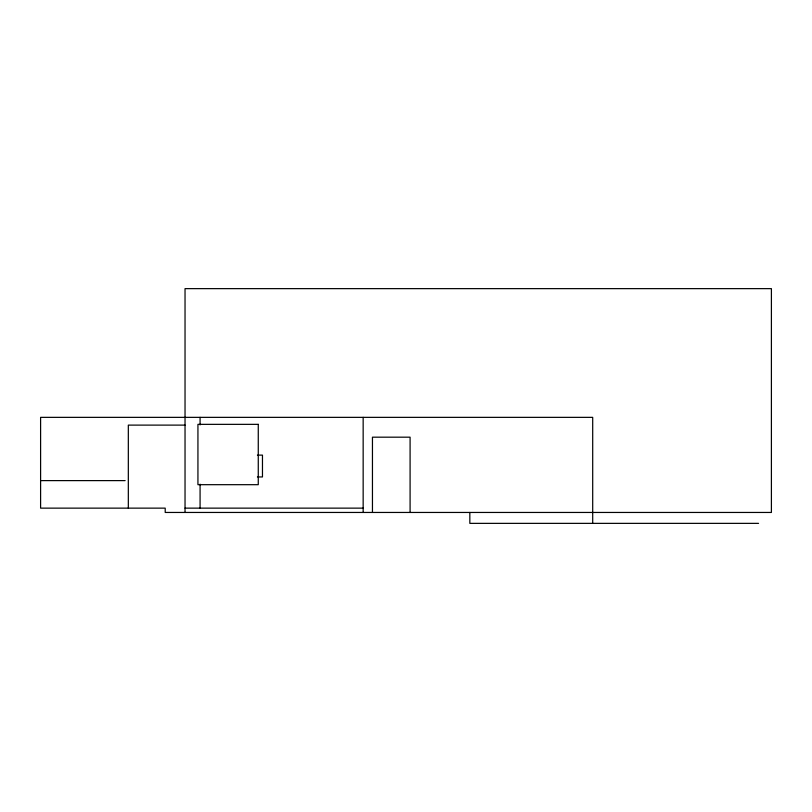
<?xml version="1.0" encoding="UTF-8"?>
<svg xmlns="http://www.w3.org/2000/svg" width="812" height="812" viewBox="0 0 812 812"><rect width="100%" height="100%" fill="white"/><g stroke="black" fill="none" stroke-linecap="round" stroke-linejoin="round"><path stroke-width="1.22" d="M185.034 425.112L128.326 425.112L128.326 508.139M257.424 455.116L262.469 455.116L262.469 476.948L257.424 476.948M40.6 480.613L125.139 480.613M185.034 508.139L363.157 508.139M758.56 523.364L469.833 523.364L469.833 512.453M592.699 523.364L592.699 417.358L40.6 417.358L40.6 508.139L165.212 508.139L165.212 512.453L771.4 512.453L771.4 288.636L185.034 288.636L185.034 512.453M410.09 512.453L410.09 437.181L372.454 437.181L372.454 512.453M363.157 417.358L363.157 512.453M200.077 417.358L200.077 424.92M200.077 484.185L200.077 508.139M258.267 424.351L197.935 424.351L197.935 484.683L258.267 484.683L258.267 424.351"/></g></svg>
